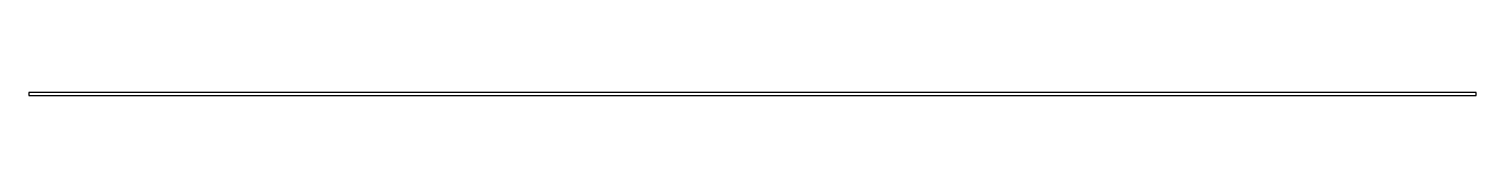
# Model space of a CAD drawing. Header units: millimetres. Extents: x -73 to 155, y -72 to -71.
import ezdxf

# ---------------------------------------------------------------- set-up
doc = ezdxf.new("R2010")
doc.units = ezdxf.units.MM

msp = doc.modelspace()

# ---------------------------------------------------------------- linework, layer by layer
at = {"linetype": 'CONTINUOUS'}
for p, q in [((154.775, -71.45), (-73.275, -71.45)), ((-73.275, -71.45), (-73.275, -71.95)), ((-73.275, -71.95), (154.775, -71.95)), ((154.775, -71.95), (154.775, -71.45))]:
    msp.add_line(p, q, dxfattribs=at)

doc.saveas('drawing.dxf')
